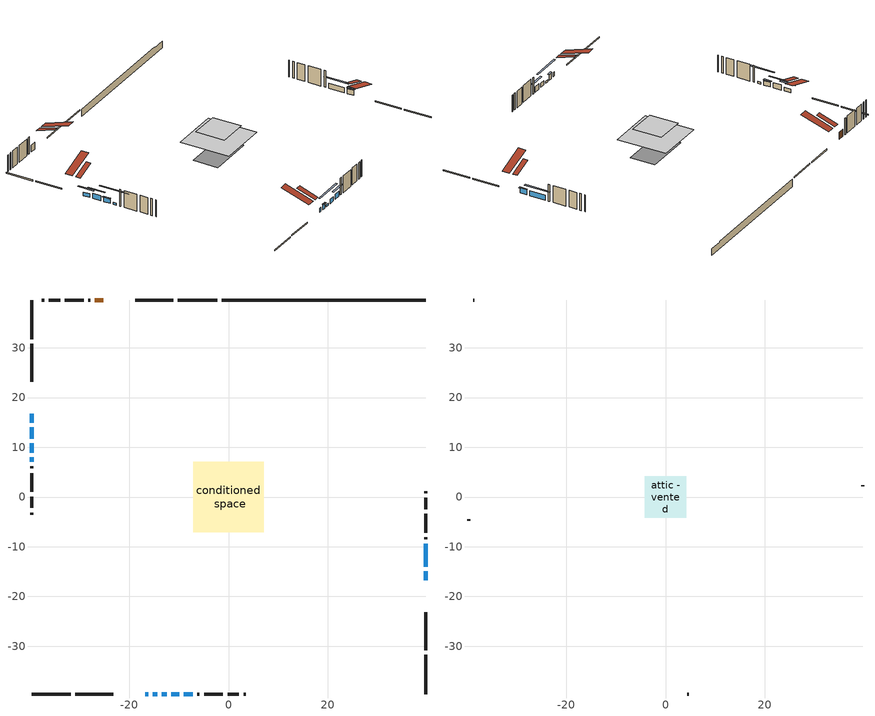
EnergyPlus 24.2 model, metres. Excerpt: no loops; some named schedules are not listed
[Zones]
conditioned space
 floor adiabatic (AdiabaticFloorConstruction): -7.12,-7.12 -7.12,7.12 7.12,7.12 7.12,-7.12 z3.11
 floor foundation (Slab1 construction): -6.6,-3.64 -6.6,3.64 6.6,3.64 6.6,-3.64 z-1.49
 wall outside (RimJoist1 construction): -2.29,39.61 -10.16,39.61 / -39.61,-39.61 -31.73,-39.61 / -39.61,39.61 -39.61,31.73 / 39.61,-39.61 39.61,-31.73 z0.67:0.97
 wall outside (RimJoist2 construction): -11.09,39.61 -18.77,39.61 / -30.81,-39.61 -23.12,-39.61 / -39.61,30.81 -39.61,23.12 / 39.61,-30.81 39.61,-23.12 z0.67:0.97
 wall outside (AdiabaticWallConstruction 1): -25.13,39.61 -26.88,39.61 z0.67:2.7
 wall outside (AdiabaticWallConstruction): -16.76,-39.61 -16.17,-39.61 / -11.53,-39.61 -9.92,-39.61 z0.67:1.89; -39.61,16.76 -39.61,14.93 z0.67:1.74; -39.61,14 -39.61,11.69 / 39.61,-16.76 39.61,-14.93 / -15.25,-39.61 -14.33,-39.61 / 39.61,-14 39.61,-9.43 / -9,-39.61 -7.17,-39.61 z0.67:2.17; -39.61,10.76 -39.61,8.93 z0.67:1.99; -13.4,-39.61 -12.46,-39.61 / -39.61,8.01 -39.61,7.06 z0.67:1.26
 wall outside (Wall1 construction): -27.81,39.61 -28.21,39.61 / -6.24,-39.61 -5.84,-39.61 / -39.61,6.14 -39.61,5.74 / 39.61,-8.5 39.61,-8.1 z0.67:5.55
 wall outside (Wall2 construction): -29.14,39.61 -32.93,39.61 / -4.91,-39.61 -1.12,-39.61 / -39.61,4.81 -39.61,1.02 / 39.61,-7.17 39.61,-3.38 z0.67:5.55
 wall outside (Wall3 construction): -33.86,39.61 -36.15,39.61 / -0.19,-39.61 2.1,-39.61 / -39.61,0.09 -39.61,-2.2 / 39.61,-2.45 39.61,-0.16 z0.67:5.55
 wall outside (Wall4 construction): -37.07,39.61 -37.51,39.61 / 3.03,-39.61 3.46,-39.61 / -39.61,-3.13 -39.61,-3.57 / 39.61,0.77 39.61,1.2 z0.67:5.55
 wall foundation (FoundationWall1 construction): -1.36,39.61,-1.49 -1.36,39.61,0.67 35.51,39.61,0.67 35.51,39.61,0.4 39.61,39.61,0.4 39.61,39.61,-1.49
 window (WindowConstruction 7): -16.76,-39.61 -16.17,-39.61 z0.67:1.89
 window (WindowConstruction 2): -39.61,16.76 -39.61,14.93 z0.67:1.74
 window (WindowConstruction 3): -39.61,14 -39.61,11.69 z0.67:2.17
 window (WindowConstruction 4): 39.61,-16.76 39.61,-14.93 z0.67:2.17
 window (WindowConstruction 5): -15.24,-39.61 -14.33,-39.61 z0.67:2.17
 window (WindowConstruction 6): -39.61,10.76 -39.61,8.93 z0.67:1.99
 window (WindowConstruction 9): -13.4,-39.61 -12.46,-39.61 z0.67:1.26
 window (WindowConstruction 8): -11.53,-39.61 -9.92,-39.61 z0.67:1.89
 window (WindowConstruction 10): -39.61,8 -39.61,7.07 z0.67:1.26
 window (WindowConstruction): 39.61,-14 39.61,-9.43 z0.67:2.17
 window (WindowConstruction 1): -9,-39.61 -7.17,-39.61 z0.67:2.17
 door (Door): -25.14,39.61 -26.88,39.61 z0.67:2.7
 ceiling adiabatic (AdiabaticFloorConstruction): 7.12,-7.12 7.12,7.12 -7.12,7.12 -7.12,-7.12 z3.11
 roof outside (Roof2 construction): -24.21,39.61,5.55 -24.21,34.23,7.34 -22.79,34.23,7.34 -22.79,39.61,5.55; -17.69,-39.61,5.55 -17.69,-34.23,7.34 -19.1,-34.23,7.34 -19.1,-39.61,5.55; -39.61,17.69,5.55 -34.23,17.69,7.34 -34.23,19.1,7.34 -39.61,19.1,5.55; 39.61,-17.69,5.55 34.23,-17.69,7.34 34.23,-19.1,7.34 39.61,-19.1,5.55
attic - vented
 floor to conditioned space (Floor1 construction Reversed): -4.21,-4.21 -4.21,4.21 4.21,4.21 4.21,-4.21 z5.55
 wall outside (Wall5 construction): -38.44,39.61 -38.68,39.61 / 4.39,-39.61 4.63,-39.61 / -39.61,-4.49 -39.61,-4.73 / 39.61,2.13 39.61,2.37 z0.67:5.55
 roof outside (Roof1 construction): -21.86,39.61,5.55 -21.86,31.4,8.28 -19.7,31.4,8.28 -19.7,39.61,5.55; -20.03,-39.61,5.55 -20.03,-31.4,8.28 -22.2,-31.4,8.28 -22.2,-39.61,5.55; -39.61,20.03,5.55 -31.4,20.03,8.28 -31.4,22.2,8.28 -39.61,22.2,5.55; 39.61,-20.03,5.55 31.4,-20.03,8.28 31.4,-22.2,8.28 39.61,-22.2,5.55
shading: -39.61,13.51 -39.61,18.18 -40.02,18.18 -40.02,13.51 z3.16; -39.61,10.27 -39.61,15.42 -40.02,15.42 -40.02,10.27 z3.59; 39.61,-14.73 39.61,-16.96 40.02,-16.96 40.02,-14.73 z2.37; -14.13,-39.61 -15.45,-39.61 -15.45,-40.02 -14.13,-40.02 z2.37; -39.61,8.73 -39.61,10.96 -40.02,10.96 -40.02,8.73 z2.19; -8.57,-39.61 -17.29,-39.61 -17.29,-40.02 -8.57,-40.02 z5.14; -39.61,3.18 -39.61,11.89 -40.02,11.89 -40.02,3.18 z5.14; 39.61,-8.01 39.61,-15.42 40.02,-15.42 40.02,-8.01 z3.59; -5.75,-39.61 -10.42,-39.61 -10.42,-40.02 -5.75,-40.02 z3.59
[Building]
Building 1: Terrain=Suburbs
[Site:Location]
Bathurst AP_NB: Latitude {deg}=47.63; Longitude {deg}=-65.74; Time Zone {hr}=-4; Elevation {m}=59; Keep Site Location Information=Yes
[Site:GroundTemperature:Shallow]
0.0375368, -2.14911, -2.32423, -1.28655, 2.87914, 7.02543, 10.62, 12.8971, 13.0906, 11.2385, 7.7356, 3.71651
[Site:WaterMainsTemperature]
Calculation Method=Schedule; Temperature Schedule=mains temperature schedule
[Material] Roughness=Rough; Thermal Absorptance=0.9
Name | Thickness {m} | Conductivity {W/m-K} | Density {kg/m3} | Specific Heat {J/kg-K} | Solar Absorptance | Visible Absorptance
asphalt or fiberglass shingles | 0.00635 | 0.162714 | 1121.4 | 1465.45 | 0.4 | 0.4
ceiling loosefill ins | 0.254 | 0.0480833 | 16.02 | 1046.75 | 0.7 | 0.7
ceiling stud and cavity | 0.1397 | 0.184076 | 65.682 | 1177.47 | 0.7 | 0.7
concrete 4.0 in. | 0.1016 | 1.803125 | 2242.8 | 837.4 | 0.7 | 0.7
concrete 8.0 in. | 0.2032 | 1.803125 | 2242.8 | 837.4 | 0.7 | 0.7
door material | 0.04445 | 0.053851 | 512.64 | 1214.23 | 0.7 | 0.7
exterior vertical ins | 0.0383733 | 0.029427 | 32.04 | 1214.23 | 0.7 | 0.7
floor covering | 0.0127 | 0.0433444 | 54.468 | 1339.84 | 0.6 | 0.6
floor rigid ins; wall rigid ins 1 | 0.512978 | 0.029427 | 32.04 | 1214.23 | 0.7 | 0.7
floor stud and cavity | 0.1397 | 1.75129 | 37.0049 | 1207.88 | 0.7 | 0.7
furniture material conditioned space 1 | 0.1524 | 0.115458 | 640.8 | 1214.23 | 0.6 | 0.6
gypsum board | 0.0127 | 0.160291 | 801 | 837.4 | 0.6 | 0.6
gypsum board 1 | 0.0127 | 0.160291 | 801 | 837.4 | 0.7 | 0.7
osb sheathing 0.5 in. | 0.0127 | 0.115458 | 512.64 | 1214.23 | 0.7 | 0.7
osb sheathing 0.75 in. | 0.01905 | 0.115458 | 512.64 | 1214.23 | 0.7 | 0.7
osb sheathing 2.0 in. | 0.0508 | 0.115458 | 512.64 | 1214.23 | 0.7 | 0.7
rim joist rigid ins; roof rigid ins; wall rigid ins | 0.051816 | 0.029427 | 32.04 | 1214.23 | 0.7 | 0.7
rim joist stud and cavity | 0.0508 | 0.0405436 | 125.044 | 1163.47 | 0.6 | 0.6
rim joist stud and cavity 1 | 0.0508 | 0.0433457 | 125.044 | 1163.47 | 0.6 | 0.6
roof stud and cavity | 0.2032 | 0.214186 | 78.34581 | 1123.46 | 0.7 | 0.7
wall stud and cavity | 0.1397 | 0.309925 | 139.0536 | 1170.24 | 0.7 | 0.7
wall stud and cavity 1 | 0.1397 | 0.0953587 | 139.0536 | 1170.24 | 0.7 | 0.7
wall stud and cavity 2 | 0.1397 | 0.352627 | 139.0536 | 1170.24 | 0.7 | 0.7
wall stud and cavity 3 | 0.1397 | 0.126739 | 139.0536 | 1170.24 | 0.7 | 0.7
wall stud and cavity 4 | 0.0889 | 6.1454 | 50.32683 | 1063.81 | 0.6 | 0.6
wall stud and cavity 5 | 0.0889 | 0.380278 | 52.3479 | 1209.89 | 0.7 | 0.7
wall stud and cavity 6 | 0.0889 | 0.391764 | 83.0341 | 1211.67 | 0.7 | 0.7
wood siding | 0.0254 | 0.102417 | 544.68 | 1172.36 | 0.4 | 0.4
wood siding 1 | 0.00254 | 0.102417 | 544.68 | 1172.36 | 0.4 | 0.4
wood siding 2; wood siding 3; wood siding 4 | 0.0254 | 0.102417 | 544.68 | 1172.36 | 0.7 | 0.7
[WindowMaterial:SimpleGlazingSystem]
Name | U-Factor {W/m2-K} | Solar Heat Gain Coefficient
WindowMaterial | 2.36262 | 0.53
WindowMaterial 1 | 2.44835 | 0.49
WindowMaterial 2 | 2.19966 | 0.59
WindowMaterial 3 | 2.39101 | 0.51
WindowMaterial 4 | 6.71537 | 0.75
WindowMaterial 5 | 6.680167 | 0.76
WindowMaterial 6 | 3.30687 | 0.6
[Construction]
AdiabaticFloorConstruction: floor stud and cavity, floor rigid ins, osb sheathing 0.75 in., floor covering
AdiabaticWallConstruction: wood siding 3, wall rigid ins 1, wall stud and cavity 5, gypsum board
AdiabaticWallConstruction 1: wood siding 4, wall rigid ins 1, wall stud and cavity 5, gypsum board
Door: door material
Floor1 construction Reversed: gypsum board, ceiling stud and cavity, ceiling loosefill ins
FoundationWall1 construction: concrete 8.0 in., gypsum board 1
furniture construction conditioned space 1: furniture material conditioned space 1
PartitionWallConstruction: gypsum board, wall stud and cavity 6, gypsum board
RimJoist1 construction: wood siding 2, rim joist rigid ins, osb sheathing 2.0 in., rim joist stud and cavity
RimJoist2 construction: wood siding 2, rim joist rigid ins, osb sheathing 2.0 in., rim joist stud and cavity 1
Roof1 construction: asphalt or fiberglass shingles
Roof2 construction: asphalt or fiberglass shingles, roof rigid ins, osb sheathing 0.75 in., roof stud and cavity, gypsum board
Slab1 construction: concrete 4.0 in.
Wall1 construction: wood siding, wall rigid ins, osb sheathing 0.5 in., wall stud and cavity, gypsum board
Wall2 construction: wood siding, osb sheathing 0.5 in., wall stud and cavity 1, gypsum board
Wall3 construction: wood siding, wall rigid ins, osb sheathing 0.5 in., wall stud and cavity 2, gypsum board
Wall4 construction: wood siding, osb sheathing 0.5 in., wall stud and cavity 3, gypsum board
Wall5 construction: wood siding 1, wall stud and cavity 4
WindowConstruction; WindowConstruction 1; WindowConstruction 4; WindowConstruction 5: WindowMaterial
WindowConstruction 10; WindowConstruction 9: WindowMaterial 6
WindowConstruction 2: WindowMaterial 1
WindowConstruction 3: WindowMaterial 2
WindowConstruction 6: WindowMaterial 3
WindowConstruction 7: WindowMaterial 4
WindowConstruction 8: WindowMaterial 5
[Zone] Multiplier=1; Part of Total Floor Area=Yes
Name | Volume {m3}
attic - vented | 31.5176
conditioned space | 637.9
[Space]
Name | Zone | Volume {m3}
attic - vented 1 | attic - vented | 31.5176
conditioned space 1 | conditioned space | 637.9
[ZoneInfiltration:EffectiveLeakageArea]
infil attic - vented 1: Zone or Space=attic - vented 1; Schedule=Always On Discrete; Effective Air Leakage Area {cm2}=2839.2; Stack Coefficient=0.000529333; Wind Coefficient=1.55448e-05
[ZoneMixing]
whole house fan mix: Zone or Space=attic - vented; Schedule=Always On Continuous; Design Flow Rate Calculation Method=Flow/Zone; Design Flow Rate {m3/s}=0; Source Zone or Space=conditioned space
[SurfaceProperty:ExposedFoundationPerimeter]
Slab1: Exposed Perimeter Calculation Method=TotalExposedPerimeter; Total Exposed Perimeter {m}=40.965
[InternalMass] Zone or ZoneList=conditioned space; Space or SpaceList=conditioned space 1
Name | Construction | Surface Area {m2}
furniture mass conditioned space 1 | furniture construction conditioned space 1 | 119.572
partition wall mass | PartitionWallConstruction | 298.93
[Lights]
interior lighting: Zone or ZoneList or Space or SpaceList=conditioned space 1; Schedule=interior lighting schedule; Design Level Calculation Method=LightingLevel; Lighting Level {W}=343.2; Return Air Fraction=0; Fraction Radiant=0.6; Fraction Visible=0.2; Fraction Replaceable=1
[People]
occupants: Zone or ZoneList or Space or SpaceList=conditioned space 1; Number of People Schedule=occupants schedule; Number of People Calculation Method=People; Number of People=3; Fraction Radiant=0.314171; Sensible Heat Fraction=0.56303; Activity Level Schedule=occupants activity schedule; Carbon Dioxide Generation Rate {m3/s-W}=0; Enable ASHRAE 55 Comfort Warnings=No; Mean Radiant Temperature Calculation Type=EnclosureAveraged
[ElectricEquipment] Zone or ZoneList or Space or SpaceList=conditioned space 1; Design Level Calculation Method=EquipmentLevel
Name | Schedule | Design Level {W} | Fraction Latent | Fraction Radiant | Fraction Lost
clothes dryer | clothes dryer schedule | 140.772 | 0.015 | 0.081 | 0.85
clothes washer | clothes washer schedule | 32.1985 | 0.03 | 0.162 | 0.7
cooking range | cooking range schedule | 215.147 | 0.08 | 0.432 | 0.2
dishwasher | dishwasher schedule | 66.8632 | 0.3 | 0.18 | 0.4
fridge | fridge schedule | 72.9452 | 0 | 0.6 | 0
mech vent house fan | mech vent house fan schedule | 19.9167 | 0 | 0 | 0.5
mech vent house fan cfis | mech vent house fan cfis schedule | 0 | 0 | 0 | 0
misc plug loads | misc plug loads schedule | 494.7 | 0.045 | 0.513 | 0.1
whole house fan | Always On Discrete | 0 | 0 | 0 | 1
[OtherEquipment] Zone or ZoneList or Space or SpaceList=conditioned space 1; Design Level Calculation Method=EquipmentLevel
Name | Fuel Type | Schedule | Design Level {W} | Fraction Latent | Fraction Radiant | Fraction Lost
clothes dryer 1 | Electricity | clothes dryer schedule | 0 | 0.015 | 0.081 | 0.85
cooking range 1 | Electricity | cooking range schedule | 0 | 0.08 | 0.432 | 0.2
general water use latent | None | general water use schedule | 62.594 | 1 | 0 | 0
general water use sensible | None | general water use schedule | -61.6891 | 0 | 0.6 | 0
mech vent house fan latent load | None | Always On Discrete | 0 | 1 | 0 | 0
mech vent house fan sensible load | None | Always On Discrete | 0 | 0 | 0 | 0
water heater energy adjustment1 | Electricity | Always On Discrete | 0.01 | 0 | 0 | 1
[ZoneInfiltration:DesignFlowRate] Zone or ZoneList or Space or SpaceList=conditioned space 1; Schedule=Always On Discrete; Design Flow Rate Calculation Method=Flow/Zone; Design Flow Rate {m3/s}=0
infil flow; natural vent flow; whole house fan flow
[Foundation:Kiva]
Foundation Kiva 1: Initial Indoor Air Temperature {C}=18; Wall Height Above Grade {m}=0.669981; Wall Depth Below Slab {m}=0.2032; Custom Block Material Name 1=exterior vertical ins; Custom Block Depth 1 {m}=2.16; Custom Block X Position 1 {m}=0.2159; Custom Block Z Position 1 {m}=0
[Foundation:Kiva:Settings]
Soil Conductivity {W/m-K}=0.849921; Soil Density {kg/m3}=1842.3; Soil Specific Heat {J/kg-K}=418.7; Ground Solar Absorptivity=0.9; Ground Thermal Absorptivity=0.9; Ground Surface Roughness {m}=0.03; Far-Field Width {m}=40; Deep-Ground Boundary Condition=ZeroFlux; Deep-Ground Depth {m}=40; Minimum Cell Dimension {m}=0.2; Maximum Cell Growth Coefficient=3; Simulation Timestep=Timestep
[Exterior:Lights]
exterior lighting: Schedule=exterior lighting schedule; Design Level {W}=75.6
[Schedule:Constant]
Name | Hourly Value
Always On Continuous; mech vent house fan schedule; mech vent house fan cfis schedule; Always On Discrete | 1
occupants activity schedule | 117.228
fridge schedule | 0
[Schedule:Week:Daily]
interior lighting schedule Week Rule - Jan1-Jan27: interior lighting schedule day, interior lighting schedule day, interior lighting schedule day, interior lighting schedule day, interior lighting schedule day, interior lighting schedule day, interior lighting schedule day, interior lighting schedule default day, interior lighting schedule default day, interior lighting schedule default day, interior lighting schedule default day, interior lighting schedule default day
interior lighting schedule Week Rule - Jan28-Feb3: interior lighting schedule day, interior lighting schedule day, interior lighting schedule day, interior lighting schedule day, interior lighting schedule day 1, interior lighting schedule day 1, interior lighting schedule day 1, interior lighting schedule default day, interior lighting schedule default day, interior lighting schedule default day, interior lighting schedule default day, interior lighting schedule default day
interior lighting schedule Week Rule - Feb4-Feb24: interior lighting schedule day 1, interior lighting schedule day 1, interior lighting schedule day 1, interior lighting schedule day 1, interior lighting schedule day 1, interior lighting schedule day 1, interior lighting schedule day 1, interior lighting schedule default day, interior lighting schedule default day, interior lighting schedule default day, interior lighting schedule default day, interior lighting schedule default day
interior lighting schedule Week Rule - Feb25-Mar3: interior lighting schedule day 1, interior lighting schedule day 1, interior lighting schedule day 1, interior lighting schedule day 1, interior lighting schedule day 2, interior lighting schedule day 2, interior lighting schedule day 2, interior lighting schedule default day, interior lighting schedule default day, interior lighting schedule default day, interior lighting schedule default day, interior lighting schedule default day
interior lighting schedule Week Rule - Mar4-Mar31: interior lighting schedule day 2, interior lighting schedule day 2, interior lighting schedule day 2, interior lighting schedule day 2, interior lighting schedule day 2, interior lighting schedule day 2, interior lighting schedule day 2, interior lighting schedule default day, interior lighting schedule default day, interior lighting schedule default day, interior lighting schedule default day, interior lighting schedule default day
interior lighting schedule Week Rule - Apr1-Apr28: interior lighting schedule day 3, interior lighting schedule day 3, interior lighting schedule day 3, interior lighting schedule day 3, interior lighting schedule day 3, interior lighting schedule day 3, interior lighting schedule day 3, interior lighting schedule default day, interior lighting schedule default day, interior lighting schedule default day, interior lighting schedule default day, interior lighting schedule default day
interior lighting schedule Week Rule - Apr29-May5: interior lighting schedule day 3, interior lighting schedule day 3, interior lighting schedule day 4, interior lighting schedule day 4, interior lighting schedule day 4, interior lighting schedule day 4, interior lighting schedule day 4, interior lighting schedule default day, interior lighting schedule default day, interior lighting schedule default day, interior lighting schedule default day, interior lighting schedule default day
interior lighting schedule Week Rule - May6-May26: interior lighting schedule day 4, interior lighting schedule day 4, interior lighting schedule day 4, interior lighting schedule day 4, interior lighting schedule day 4, interior lighting schedule day 4, interior lighting schedule day 4, interior lighting schedule default day, interior lighting schedule default day, interior lighting schedule default day, interior lighting schedule default day, interior lighting schedule default day
interior lighting schedule Week Rule - May27-Jun2: interior lighting schedule day 4, interior lighting schedule day 4, interior lighting schedule day 4, interior lighting schedule day 4, interior lighting schedule day 4, interior lighting schedule day 5, interior lighting schedule day 5, interior lighting schedule default day, interior lighting schedule default day, interior lighting schedule default day, interior lighting schedule default day, interior lighting schedule default day
interior lighting schedule Week Rule - Jun3-Jun30: interior lighting schedule day 5, interior lighting schedule day 5, interior lighting schedule day 5, interior lighting schedule day 5, interior lighting schedule day 5, interior lighting schedule day 5, interior lighting schedule day 5, interior lighting schedule default day, interior lighting schedule default day, interior lighting schedule default day, interior lighting schedule default day, interior lighting schedule default day
interior lighting schedule Week Rule - Jul1-Jul28: interior lighting schedule day 6, interior lighting schedule day 6, interior lighting schedule day 6, interior lighting schedule day 6, interior lighting schedule day 6, interior lighting schedule day 6, interior lighting schedule day 6, interior lighting schedule default day, interior lighting schedule default day, interior lighting schedule default day, interior lighting schedule default day, interior lighting schedule default day
interior lighting schedule Week Rule - Jul29-Aug4: interior lighting schedule day 6, interior lighting schedule day 6, interior lighting schedule day 6, interior lighting schedule day 7, interior lighting schedule day 7, interior lighting schedule day 7, interior lighting schedule day 7, interior lighting schedule default day, interior lighting schedule default day, interior lighting schedule default day, interior lighting schedule default day, interior lighting schedule default day
interior lighting schedule Week Rule - Aug5-Aug25: interior lighting schedule day 7, interior lighting schedule day 7, interior lighting schedule day 7, interior lighting schedule day 7, interior lighting schedule day 7, interior lighting schedule day 7, interior lighting schedule day 7, interior lighting schedule default day, interior lighting schedule default day, interior lighting schedule default day, interior lighting schedule default day, interior lighting schedule default day
interior lighting schedule Week Rule - Aug26-Sep1: interior lighting schedule day 7, interior lighting schedule day 7, interior lighting schedule day 7, interior lighting schedule day 7, interior lighting schedule day 7, interior lighting schedule day 7, interior lighting schedule day 8, interior lighting schedule default day, interior lighting schedule default day, interior lighting schedule default day, interior lighting schedule default day, interior lighting schedule default day
interior lighting schedule Week Rule - Sep2-Sep29: interior lighting schedule day 8, interior lighting schedule day 8, interior lighting schedule day 8, interior lighting schedule day 8, interior lighting schedule day 8, interior lighting schedule day 8, interior lighting schedule day 8, interior lighting schedule default day, interior lighting schedule default day, interior lighting schedule default day, interior lighting schedule default day, interior lighting schedule default day
interior lighting schedule Week Rule - Sep30-Oct6: interior lighting schedule day 8, interior lighting schedule day 9, interior lighting schedule day 9, interior lighting schedule day 9, interior lighting schedule day 9, interior lighting schedule day 9, interior lighting schedule day 9, interior lighting schedule default day, interior lighting schedule default day, interior lighting schedule default day, interior lighting schedule default day, interior lighting schedule default day
interior lighting schedule Week Rule - Oct7-Oct27: interior lighting schedule day 9, interior lighting schedule day 9, interior lighting schedule day 9, interior lighting schedule day 9, interior lighting schedule day 9, interior lighting schedule day 9, interior lighting schedule day 9, interior lighting schedule default day, interior lighting schedule default day, interior lighting schedule default day, interior lighting schedule default day, interior lighting schedule default day
interior lighting schedule Week Rule - Oct28-Nov3: interior lighting schedule day 9, interior lighting schedule day 9, interior lighting schedule day 9, interior lighting schedule day 9, interior lighting schedule day 10, interior lighting schedule day 10, interior lighting schedule day 10, interior lighting schedule default day, interior lighting schedule default day, interior lighting schedule default day, interior lighting schedule default day, interior lighting schedule default day
interior lighting schedule Week Rule - Nov4-Nov24: interior lighting schedule day 10, interior lighting schedule day 10, interior lighting schedule day 10, interior lighting schedule day 10, interior lighting schedule day 10, interior lighting schedule day 10, interior lighting schedule day 10, interior lighting schedule default day, interior lighting schedule default day, interior lighting schedule default day, interior lighting schedule default day, interior lighting schedule default day
interior lighting schedule Week Rule - Nov25-Dec1: interior lighting schedule day 10, interior lighting schedule day 10, interior lighting schedule day 10, interior lighting schedule day 10, interior lighting schedule day 10, interior lighting schedule day 10, interior lighting schedule day 11, interior lighting schedule default day, interior lighting schedule default day, interior lighting schedule default day, interior lighting schedule default day, interior lighting schedule default day
interior lighting schedule Week Rule - Dec2-Dec31: interior lighting schedule day 11, interior lighting schedule day 11, interior lighting schedule day 11, interior lighting schedule day 11, interior lighting schedule day 11, interior lighting schedule day 11, interior lighting schedule day 11, interior lighting schedule default day, interior lighting schedule default day, interior lighting schedule default day, interior lighting schedule default day, interior lighting schedule default day
occupants schedule Week Rule - Jan1-Dec31: occupants schedule day, occupants schedule day, occupants schedule day, occupants schedule day, occupants schedule day, occupants schedule day, occupants schedule day, occupants schedule default day, occupants schedule default day, occupants schedule default day, occupants schedule default day, occupants schedule default day
clothes dryer schedule Week Rule - Jan1-Dec31: clothes dryer schedule day, clothes dryer schedule day, clothes dryer schedule day, clothes dryer schedule day, clothes dryer schedule day, clothes dryer schedule day, clothes dryer schedule day, clothes dryer schedule default day, clothes dryer schedule default day, clothes dryer schedule default day, clothes dryer schedule default day, clothes dryer schedule default day
clothes washer schedule Week Rule - Jan1-Dec31: clothes washer schedule day, clothes washer schedule day, clothes washer schedule day, clothes washer schedule day, clothes washer schedule day, clothes washer schedule day, clothes washer schedule day, clothes washer schedule default day, clothes washer schedule default day, clothes washer schedule default day, clothes washer schedule default day, clothes washer schedule default day
cooking range schedule Week Rule - Jan1-Dec31: cooking range schedule day, cooking range schedule day, cooking range schedule day, cooking range schedule day, cooking range schedule day, cooking range schedule day, cooking range schedule day, cooking range schedule default day, cooking range schedule default day, cooking range schedule default day, cooking range schedule default day, cooking range schedule default day
dishwasher schedule Week Rule - Jan1-Dec31: dishwasher schedule day, dishwasher schedule day, dishwasher schedule day, dishwasher schedule day, dishwasher schedule day, dishwasher schedule day, dishwasher schedule day, dishwasher schedule default day, dishwasher schedule default day, dishwasher schedule default day, dishwasher schedule default day, dishwasher schedule default day
misc plug loads schedule Week Rule - Jan1-Dec31: misc plug loads schedule day, misc plug loads schedule day, misc plug loads schedule day, misc plug loads schedule day, misc plug loads schedule day, misc plug loads schedule day, misc plug loads schedule day, misc plug loads schedule default day, misc plug loads schedule default day, misc plug loads schedule default day, misc plug loads schedule default day, misc plug loads schedule default day
general water use schedule Week Rule - Jan1-Dec31: general water use schedule day, general water use schedule day, general water use schedule day, general water use schedule day, general water use schedule day, general water use schedule day, general water use schedule day, general water use schedule default day, general water use schedule default day, general water use schedule default day, general water use schedule default day, general water use schedule default day
exterior lighting schedule Week Rule - Jan1-Jan27: exterior lighting schedule day, exterior lighting schedule day, exterior lighting schedule day, exterior lighting schedule day, exterior lighting schedule day, exterior lighting schedule day, exterior lighting schedule day, exterior lighting schedule default day, exterior lighting schedule default day, exterior lighting schedule default day, exterior lighting schedule default day, exterior lighting schedule default day
exterior lighting schedule Week Rule - Jan28-Feb3: exterior lighting schedule day, exterior lighting schedule day, exterior lighting schedule day, exterior lighting schedule day, exterior lighting schedule day 1, exterior lighting schedule day 1, exterior lighting schedule day 1, exterior lighting schedule default day, exterior lighting schedule default day, exterior lighting schedule default day, exterior lighting schedule default day, exterior lighting schedule default day
exterior lighting schedule Week Rule - Feb4-Feb24: exterior lighting schedule day 1, exterior lighting schedule day 1, exterior lighting schedule day 1, exterior lighting schedule day 1, exterior lighting schedule day 1, exterior lighting schedule day 1, exterior lighting schedule day 1, exterior lighting schedule default day, exterior lighting schedule default day, exterior lighting schedule default day, exterior lighting schedule default day, exterior lighting schedule default day
exterior lighting schedule Week Rule - Feb25-Mar3: exterior lighting schedule day 1, exterior lighting schedule day 1, exterior lighting schedule day 1, exterior lighting schedule day 1, exterior lighting schedule day 2, exterior lighting schedule day 2, exterior lighting schedule day 2, exterior lighting schedule default day, exterior lighting schedule default day, exterior lighting schedule default day, exterior lighting schedule default day, exterior lighting schedule default day
exterior lighting schedule Week Rule - Mar4-Mar31: exterior lighting schedule day 2, exterior lighting schedule day 2, exterior lighting schedule day 2, exterior lighting schedule day 2, exterior lighting schedule day 2, exterior lighting schedule day 2, exterior lighting schedule day 2, exterior lighting schedule default day, exterior lighting schedule default day, exterior lighting schedule default day, exterior lighting schedule default day, exterior lighting schedule default day
exterior lighting schedule Week Rule - Apr1-Apr28: exterior lighting schedule day 3, exterior lighting schedule day 3, exterior lighting schedule day 3, exterior lighting schedule day 3, exterior lighting schedule day 3, exterior lighting schedule day 3, exterior lighting schedule day 3, exterior lighting schedule default day, exterior lighting schedule default day, exterior lighting schedule default day, exterior lighting schedule default day, exterior lighting schedule default day
exterior lighting schedule Week Rule - Apr29-May5: exterior lighting schedule day 3, exterior lighting schedule day 3, exterior lighting schedule day 4, exterior lighting schedule day 4, exterior lighting schedule day 4, exterior lighting schedule day 4, exterior lighting schedule day 4, exterior lighting schedule default day, exterior lighting schedule default day, exterior lighting schedule default day, exterior lighting schedule default day, exterior lighting schedule default day
exterior lighting schedule Week Rule - May6-May26: exterior lighting schedule day 4, exterior lighting schedule day 4, exterior lighting schedule day 4, exterior lighting schedule day 4, exterior lighting schedule day 4, exterior lighting schedule day 4, exterior lighting schedule day 4, exterior lighting schedule default day, exterior lighting schedule default day, exterior lighting schedule default day, exterior lighting schedule default day, exterior lighting schedule default day
exterior lighting schedule Week Rule - May27-Jun2: exterior lighting schedule day 4, exterior lighting schedule day 4, exterior lighting schedule day 4, exterior lighting schedule day 4, exterior lighting schedule day 4, exterior lighting schedule day 5, exterior lighting schedule day 5, exterior lighting schedule default day, exterior lighting schedule default day, exterior lighting schedule default day, exterior lighting schedule default day, exterior lighting schedule default day
exterior lighting schedule Week Rule - Jun3-Jun30: exterior lighting schedule day 5, exterior lighting schedule day 5, exterior lighting schedule day 5, exterior lighting schedule day 5, exterior lighting schedule day 5, exterior lighting schedule day 5, exterior lighting schedule day 5, exterior lighting schedule default day, exterior lighting schedule default day, exterior lighting schedule default day, exterior lighting schedule default day, exterior lighting schedule default day
exterior lighting schedule Week Rule - Jul1-Jul28: exterior lighting schedule day 6, exterior lighting schedule day 6, exterior lighting schedule day 6, exterior lighting schedule day 6, exterior lighting schedule day 6, exterior lighting schedule day 6, exterior lighting schedule day 6, exterior lighting schedule default day, exterior lighting schedule default day, exterior lighting schedule default day, exterior lighting schedule default day, exterior lighting schedule default day
exterior lighting schedule Week Rule - Jul29-Aug4: exterior lighting schedule day 6, exterior lighting schedule day 6, exterior lighting schedule day 6, exterior lighting schedule day 7, exterior lighting schedule day 7, exterior lighting schedule day 7, exterior lighting schedule day 7, exterior lighting schedule default day, exterior lighting schedule default day, exterior lighting schedule default day, exterior lighting schedule default day, exterior lighting schedule default day
exterior lighting schedule Week Rule - Aug5-Aug25: exterior lighting schedule day 7, exterior lighting schedule day 7, exterior lighting schedule day 7, exterior lighting schedule day 7, exterior lighting schedule day 7, exterior lighting schedule day 7, exterior lighting schedule day 7, exterior lighting schedule default day, exterior lighting schedule default day, exterior lighting schedule default day, exterior lighting schedule default day, exterior lighting schedule default day
exterior lighting schedule Week Rule - Aug26-Sep1: exterior lighting schedule day 7, exterior lighting schedule day 7, exterior lighting schedule day 7, exterior lighting schedule day 7, exterior lighting schedule day 7, exterior lighting schedule day 7, exterior lighting schedule day 8, exterior lighting schedule default day, exterior lighting schedule default day, exterior lighting schedule default day, exterior lighting schedule default day, exterior lighting schedule default day
exterior lighting schedule Week Rule - Sep2-Sep29: exterior lighting schedule day 8, exterior lighting schedule day 8, exterior lighting schedule day 8, exterior lighting schedule day 8, exterior lighting schedule day 8, exterior lighting schedule day 8, exterior lighting schedule day 8, exterior lighting schedule default day, exterior lighting schedule default day, exterior lighting schedule default day, exterior lighting schedule default day, exterior lighting schedule default day
exterior lighting schedule Week Rule - Sep30-Oct6: exterior lighting schedule day 8, exterior lighting schedule day 9, exterior lighting schedule day 9, exterior lighting schedule day 9, exterior lighting schedule day 9, exterior lighting schedule day 9, exterior lighting schedule day 9, exterior lighting schedule default day, exterior lighting schedule default day, exterior lighting schedule default day, exterior lighting schedule default day, exterior lighting schedule default day
[Schedule:Year]
interior lighting schedule: interior lighting schedule Week Rule - Jan1-Jan27, 1, 1, 1, 27, interior lighting schedule Week Rule - Jan28-Feb3, 1, 28, 2, 3, interior lighting schedule Week Rule - Feb4-Feb24, 2, 4, 2, 24, interior lighting schedule Week Rule - Feb25-Mar3, 2, 25, 3, 3, interior lighting schedule Week Rule - Mar4-Mar31, 3, 4, 3, 31, interior lighting schedule Week Rule - Apr1-Apr28, 4, 1, 4, 28, interior lighting schedule Week Rule - Apr29-May5, 4, 29, 5, 5, interior lighting schedule Week Rule - May6-May26, 5, 6, 5, 26, interior lighting schedule Week Rule - May27-Jun2, 5, 27, 6, 2, interior lighting schedule Week Rule - Jun3-Jun30, 6, 3, 6, 30, interior lighting schedule Week Rule - Jul1-Jul28, 7, 1, 7, 28, interior lighting schedule Week Rule - Jul29-Aug4, 7, 29, 8, 4, interior lighting schedule Week Rule - Aug5-Aug25, 8, 5, 8, 25, interior lighting schedule Week Rule - Aug26-Sep1, 8, 26, 9, 1, interior lighting schedule Week Rule - Sep2-Sep29, 9, 2, 9, 29, interior lighting schedule Week Rule - Sep30-Oct6, 9, 30, 10, 6, interior lighting schedule Week Rule - Oct7-Oct27, 10, 7, 10, 27, interior lighting schedule Week Rule - Oct28-Nov3, 10, 28, 11, 3, interior lighting schedule Week Rule - Nov4-Nov24, 11, 4, 11, 24, interior lighting schedule Week Rule - Nov25-Dec1, 11, 25, 12, 1, interior lighting schedule Week Rule - Dec2-Dec31, 12, 2, 12, 31
occupants schedule: occupants schedule Week Rule - Jan1-Dec31, 1, 1, 12, 31
clothes dryer schedule: clothes dryer schedule Week Rule - Jan1-Dec31, 1, 1, 12, 31
clothes washer schedule: clothes washer schedule Week Rule - Jan1-Dec31, 1, 1, 12, 31
cooking range schedule: cooking range schedule Week Rule - Jan1-Dec31, 1, 1, 12, 31
dishwasher schedule: dishwasher schedule Week Rule - Jan1-Dec31, 1, 1, 12, 31
misc plug loads schedule: misc plug loads schedule Week Rule - Jan1-Dec31, 1, 1, 12, 31
general water use schedule: general water use schedule Week Rule - Jan1-Dec31, 1, 1, 12, 31
exterior lighting schedule: exterior lighting schedule Week Rule - Jan1-Jan27, 1, 1, 1, 27, exterior lighting schedule Week Rule - Jan28-Feb3, 1, 28, 2, 3, exterior lighting schedule Week Rule - Feb4-Feb24, 2, 4, 2, 24, exterior lighting schedule Week Rule - Feb25-Mar3, 2, 25, 3, 3, exterior lighting schedule Week Rule - Mar4-Mar31, 3, 4, 3, 31, exterior lighting schedule Week Rule - Apr1-Apr28, 4, 1, 4, 28, exterior lighting schedule Week Rule - Apr29-May5, 4, 29, 5, 5, exterior lighting schedule Week Rule - May6-May26, 5, 6, 5, 26, exterior lighting schedule Week Rule - May27-Jun2, 5, 27, 6, 2, exterior lighting schedule Week Rule - Jun3-Jun30, 6, 3, 6, 30, exterior lighting schedule Week Rule - Jul1-Jul28, 7, 1, 7, 28, exterior lighting schedule Week Rule - Jul29-Aug4, 7, 29, 8, 4, exterior lighting schedule Week Rule - Aug5-Aug25, 8, 5, 8, 25, exterior lighting schedule Week Rule - Aug26-Sep1, 8, 26, 9, 1, exterior lighting schedule Week Rule - Sep2-Sep29, 9, 2, 9, 29, exterior lighting schedule Week Rule - Sep30-Oct6, 9, 30, 10, 6, exterior lighting schedule Week Rule - Oct7-Oct27, 10, 7, 10, 27, exterior lighting schedule Week Rule - Oct28-Nov3, 10, 28, 11, 3, exterior lighting schedule Week Rule - Nov4-Nov24, 11, 4, 11, 24, exterior lighting schedule Week Rule - Nov25-Dec1, 11, 25, 12, 1, exterior lighting schedule Week Rule - Dec2-Dec31, 12, 2, 12, 31
[Schedule:Compact]
mains temperature schedule: Through: 01/01, For: AllDays, Until: 24:00, 5.18111, Through: 01/02, For: AllDays, Until: 24:00, 5.11, Through: 01/03, For: AllDays, Until: 24:00, 5.04056, Through: 01/04, For: AllDays, Until: 24:00, 4.97167, Through: 01/05, For: AllDays, Until: 24:00, 4.90389, Through: 01/06, For: AllDays, Until: 24:00, 4.83722, Through: 01/07, For: AllDays, Until: 24:00, 4.77167, Through: 01/08, For: AllDays, Until: 24:00, 4.70722, Through: 01/09, For: AllDays, Until: 24:00, 4.64389, Through: 01/10, For: AllDays, Until: 24:00, 4.58167, Through: 01/11, For: AllDays, Until: 24:00, 4.52056, Through: 01/12, For: AllDays, Until: 24:00, 4.46111, Through: 01/13, For: AllDays, Until: 24:00, 4.40222, Through: 01/14, For: AllDays, Until: 24:00, 4.345, Through: 01/15, For: AllDays, Until: 24:00, 4.28889, Through: 01/16, For: AllDays, Until: 24:00, 4.23389, Through: 01/17, For: AllDays, Until: 24:00, 4.18056, Through: 01/18, For: AllDays, Until: 24:00, 4.12833, Through: 01/19, For: AllDays, Until: 24:00, 4.07722, Through: 01/20, For: AllDays, Until: 24:00, 4.02778, Through: 01/21, For: AllDays, Until: 24:00, 3.97944, Through: 01/22, For: AllDays, Until: 24:00, 3.93222, Through: 01/23, For: AllDays, Until: 24:00, 3.88667, Through: 01/24, For: AllDays, Until: 24:00, 3.84278, Through: 01/25, For: AllDays, Until: 24:00, 3.8, Through: 01/26, For: AllDays, Until: 24:00, 3.75889, Through: 01/27, For: AllDays, Until: 24:00, 3.71889, Through: 01/28, For: AllDays, Until: 24:00, 3.68, Through: 01/29, For: AllDays, Until: 24:00, 3.64333, Through: 01/30, For: AllDays, Until: 24:00, 3.60722, Through: 01/31, For: AllDays, Until: 24:00, 3.57333, Through: 02/01, For: AllDays, Until: 24:00, 3.54056, Through: 02/02, For: AllDays, Until: 24:00, 3.50944, Through: 02/03, For: AllDays, Until: 24:00, 3.48, Through: 02/04, For: AllDays, Until: 24:00, 3.45167, Through: 02/05, For: AllDays, Until: 24:00, 3.425, Through: 02/06, For: AllDays, Until: 24:00, 3.39944, Through: 02/07, For: AllDays, Until: 24:00, 3.37611, Through: 02/08, For: AllDays, Until: 24:00, 3.35389, Through: 02/09, For: AllDays, Until: 24:00, 3.33333, Through: 02/10, For: AllDays, Until: 24:00, 3.31444, Through: 02/11, For: AllDays, Until: 24:00, 3.29667, Through: 02/12, For: AllDays, Until: 24:00, 3.28111, Through: 02/13, For: AllDays, Until: 24:00, 3.26667, Through: 02/14, For: AllDays, Until: 24:00, 3.25389, Through: 02/15, For: AllDays, Until: 24:00, 3.24278, Through: 02/16, For: AllDays, Until: 24:00, 3.23278, Through: 02/17, For: AllDays, Until: 24:00, 3.225, Through: 02/18, For: AllDays, Until: 24:00, 3.21833, Through: 02/19, For: AllDays, Until: 24:00, 3.21333, Through: 02/20, For: AllDays, Until: 24:00, 3.21, Through: 02/21, For: AllDays, Until: 24:00, 3.20833, Through: 02/22, For: AllDays, Until: 24:00, 3.20833, Through: 02/23, For: AllDays, Until: 24:00, 3.20944, Through: 02/24, For: AllDays, Until: 24:00, 3.21278, Through: 02/25, For: AllDays, Until: 24:00, 3.21722, Through: 02/26, For: AllDays, Until: 24:00, 3.22333, Through: 02/27, For: AllDays, Until: 24:00, 3.23111, Through: 02/28, For: AllDays, Until: 24:00, 3.24056, Through: 03/01, For: AllDays, Until: 24:00, 3.25111, Through: 03/02, For: AllDays, Until: 24:00, 3.26389, Through: 03/03, For: AllDays, Until: 24:00, 3.27778, Through: 03/04, For: AllDays, Until: 24:00, 3.29333, Through: 03/05, For: AllDays, Until: 24:00, 3.31056, Through: 03/06, For: AllDays, Until: 24:00, 3.32944, Through: 03/07, For: AllDays, Until: 24:00, 3.34944, Through: 03/08, For: AllDays, Until: 24:00, 3.37111, Through: 03/09, For: AllDays, Until: 24:00, 3.39444, Through: 03/10, For: AllDays, Until: 24:00, 3.41944, Through: 03/11, For: AllDays, Until: 24:00, 3.44611, Through: 03/12, For: AllDays, Until: 24:00, 3.47389, Through: 03/13, For: AllDays, Until: 24:00, 3.50333, Through: 03/14, For: AllDays, Until: 24:00, 3.53389, Through: 03/15, For: AllDays, Until: 24:00, 3.56667, Through: 03/16, For: AllDays, Until: 24:00, 3.60056, Through: 03/17, For: AllDays, Until: 24:00, 3.63556, Through: 03/18, For: AllDays, Until: 24:00, 3.67222, Through: 03/19, For: AllDays, Until: 24:00, 3.71056, Through: 03/20, For: AllDays, Until: 24:00, 3.75056, Through: 03/21, For: AllDays, Until: 24:00, 3.79111, Through: 03/22, For: AllDays, Until: 24:00, 3.83389, Through: 03/23, For: AllDays, Until: 24:00, 3.87778, Through: 03/24, For: AllDays, Until: 24:00, 3.92278, Through: 03/25, For: AllDays, Until: 24:00, 3.96944, Through: 03/26, For: AllDays, Until: 24:00, 4.01778, Through: 03/27, For: AllDays, Until: 24:00, 4.06722, Through: 03/28, For: AllDays, Until: 24:00, 4.11778, Through: 03/29, For: AllDays, Until: 24:00, 4.16944, Through: 03/30, For: AllDays, Until: 24:00, 4.22278, Through: 03/31, For: AllDays, Until: 24:00, 4.27778, Through: 04/01, For: AllDays, Until: 24:00, 4.33333, Through: 04/02, For: AllDays, Until: 24:00, 4.39056, Through: 04/03, For: AllDays, Until: 24:00, 4.44889, Through: 04/04, For: AllDays, Until: 24:00, 4.50833, Through: 04/05, For: AllDays, Until: 24:00, 4.56889, Through: 04/06, For: AllDays, Until: 24:00, 4.63111, Through: 04/07, For: AllDays, Until: 24:00, 4.69389, Through: 04/08, For: AllDays, Until: 24:00, 4.75833, Through: 04/09, For: AllDays, Until: 24:00, 4.82333, Through: 04/10, For: AllDays, Until: 24:00, 4.89, Through: 04/11, For: AllDays, Until: 24:00, 4.95778, Through: 04/12, For: AllDays, Until: 24:00, 5.02611, Through: 04/13, For: AllDays, Until: 24:00, 5.09556, Through: 04/14, For: AllDays, Until: 24:00, 5.16667, Through: 04/15, For: AllDays, Until: 24:00, 5.23833, Through: 04/16, For: AllDays, Until: 24:00, 5.31056, Through: 04/17, For: AllDays, Until: 24:00, 5.38444, Through: 04/18, For: AllDays, Until: 24:00, 5.45889, Through: 04/19, For: AllDays, Until: 24:00, 5.53444, Through: 04/20, For: AllDays, Until: 24:00, 5.61056, Through: 04/21, For: AllDays, Until: 24:00, 5.68778, Through: 04/22, For: AllDays, Until: 24:00, 5.76611, Through: 04/23, For: AllDays, Until: 24:00, 5.845, Through: 04/24, For: AllDays, Until: 24:00, 5.92444, Through: 04/25, For: AllDays, Until: 24:00, 6.005, Through: 04/26, For: AllDays, Until: 24:00, 6.08667, Through: 04/27, For: AllDays, Until: 24:00, 6.16833, Through: 04/28, For: AllDays, Until: 24:00, 6.25111, Through: 04/29, For: AllDays, Until: 24:00, 6.33444, Through: 04/30, For: AllDays, Until: 24:00, 6.41833, Through: 05/01, For: AllDays, Until: 24:00, 6.50333, Through: 05/02, For: AllDays, Until: 24:00, 6.58833, Through: 05/03, For: AllDays, Until: 24:00, 6.67444, Through: 05/04, For: AllDays, Until: 24:00, 6.76056, Through: 05/05, For: AllDays, Until: 24:00, 6.84778, Through: 05/06, For: AllDays, Until: 24:00, 6.935, Through: 05/07, For: AllDays, Until: 24:00, 7.02278, Through: 05/08, For: AllDays, Until: 24:00, 7.11111, Through: 05/09, For: AllDays, Until: 24:00, 7.2, Through: 05/10, For: AllDays, Until: 24:00, 7.28944, Through: 05/11, For: AllDays, Until: 24:00, 7.37889, Through: 05/12, For: AllDays, Until: 24:00, 7.46889, Through: 05/13, For: AllDays, Until: 24:00, 7.55889, Through: 05/14, For: AllDays, Until: 24:00, 7.64944, Through: 05/15, For: AllDays, Until: 24:00, 7.74056, Through: 05/16, For: AllDays, Until: 24:00, 7.83111, Through: 05/17, For: AllDays, Until: 24:00, 7.92278, Through: 05/18, For: AllDays, Until: 24:00, 8.01389, Through: 05/19, For: AllDays, Until: 24:00, 8.10556, Through: 05/20, For: AllDays, Until: 24:00, 8.19722, Through: 05/21, For: AllDays, Until: 24:00, 8.28944, Through: 05/22, For: AllDays, Until: 24:00, 8.38111, Through: 05/23, For: AllDays, Until: 24:00, 8.47333, Through: 05/24, For: AllDays, Until: 24:00, 8.565, Through: 05/25, For: AllDays, Until: 24:00, 8.65722, Through: 05/26, For: AllDays, Until: 24:00, 8.74889, Through: 05/27, For: AllDays, Until: 24:00, 8.84111, Through: 05/28, For: AllDays, Until: 24:00, 8.93278, Through: 05/29, For: AllDays, Until: 24:00, 9.02444, Through: 05/30, For: AllDays, Until: 24:00, 9.11611, Through: 05/31, For: AllDays, Until: 24:00, 9.20722, Through: 06/01, For: AllDays, Until: 24:00, 9.29889, Through: 06/02, For: AllDays, Until: 24:00, 9.38944, Through: 06/03, For: AllDays, Until: 24:00, 9.48056, Through: 06/04, For: AllDays, Until: 24:00, 9.57111, Through: 06/05, For: AllDays, Until: 24:00, 9.66111, Through: 06/06, For: AllDays, Until: 24:00, 9.75111, Through: 06/07, For: AllDays, Until: 24:00, 9.84056, Through: 06/08, For: AllDays, Until: 24:00, 9.92944, Through: 06/09, For: AllDays, Until: 24:00, 10.0183, Through: 06/10, For: AllDays, Until: 24:00, 10.1067, Through: 06/11, For: AllDays, Until: 24:00, 10.1944, Through: 06/12, For: AllDays, Until: 24:00, 10.2817, Through: 06/13, For: AllDays, Until: 24:00, 10.3683, Through: 06/14, For: AllDays, Until: 24:00, 10.4544, Through: 06/15, For: AllDays, Until: 24:00, 10.5406, Through: 06/16, For: AllDays, Until: 24:00, 10.6256, Through: 06/17, For: AllDays, Until: 24:00, 10.71, Through: 06/18, For: AllDays, Until: 24:00, 10.7939, Through: 06/19, For: AllDays, Until: 24:00, 10.8772, Through: 06/20, For: AllDays, Until: 24:00, 10.9594, Through: 06/21, For: AllDays, Until: 24:00, 11.0411, Through: 06/22, For: AllDays, Until: 24:00, 11.1222, Through: 06/23, For: AllDays, Until: 24:00, 11.2028, Through: 06/24, For: AllDays, Until: 24:00, 11.2822, Through: 06/25, For: AllDays, Until: 24:00, 11.3611, Through: 06/26, For: AllDays, Until: 24:00, 11.4389, Through: 06/27, For: AllDays, Until: 24:00, 11.5156, Through: 06/28, For: AllDays, Until: 24:00, 11.5917, Through: 06/29, For: AllDays, Until: 24:00, 11.6672, Through: 06/30, For: AllDays, Until: 24:00, 11.7417, Through: 07/01, For: AllDays, Until: 24:00, 11.815, Through: 07/02, For: AllDays, Until: 24:00, 11.8872, Through: 07/03, For: AllDays, Until: 24:00, 11.9589, Through: 07/04, For: AllDays, Until: 24:00, 12.0289, Through: 07/05, For: AllDays, Until: 24:00, 12.0983, Through: 07/06, For: AllDays, Until: 24:00, 12.1667, Through: 07/07, For: AllDays, Until: 24:00, 12.2344, Through: 07/08, For: AllDays, Until: 24:00, 12.3006, Through: 07/09, For: AllDays, Until: 24:00, 12.3656, Through: 07/10, For: AllDays, Until: 24:00, 12.4294, Through: 07/11, For: AllDays, Until: 24:00, 12.4922, Through: 07/12, For: AllDays, Until: 24:00, 12.5539, Through: 07/13, For: AllDays, Until: 24:00, 12.6144, Through: 07/14, For: AllDays, Until: 24:00, 12.6733, Through: 07/15, For: AllDays, Until: 24:00, 12.7317, Through: 07/16, For: AllDays, Until: 24:00, 12.7883, Through: 07/17, For: AllDays, Until: 24:00, 12.8439, Through: 07/18, For: AllDays, Until: 24:00, 12.8983, Through: 07/19, For: AllDays, Until: 24:00, 12.9511, Through: 07/20, For: AllDays, Until: 24:00, 13.0028, Through: 07/21, For: AllDays, Until: 24:00, 13.0533, Through: 07/22, For: AllDays, Until: 24:00, 13.1022, Through: 07/23, For: AllDays, Until: 24:00, 13.15, Through: 07/24, For: AllDays, Until: 24:00, 13.1961, Through: 07/25, For: AllDays, Until: 24:00, 13.2411, Through: 07/26, For: AllDays, Until: 24:00, 13.2844, Through: 07/27, For: AllDays, Until: 24:00, 13.3267, Through: 07/28, For: AllDays, Until: 24:00, 13.3678, Through: 07/29, For: AllDays, Until: 24:00, 13.4067, Through: 07/30, For: AllDays, Until: 24:00, 13.4444, Through: 07/31, For: AllDays, Until: 24:00, 13.4811, Through: 08/01, For: AllDays, Until: 24:00, 13.5161, Through: 08/02, For: AllDays, Until: 24:00, 13.5494, Through: 08/03, For: AllDays, Until: 24:00, 13.5817, Through: 08/04, For: AllDays, Until: 24:00, 13.6122, Through: 08/05, For: AllDays, Until: 24:00, 13.6411, Through: 08/06, For: AllDays, Until: 24:00, 13.6689, Through: 08/07, For: AllDays, Until: 24:00, 13.695, Through: 08/08, For: AllDays, Until: 24:00, 13.7194, Through: 08/09, For: AllDays, Until: 24:00, 13.7422, Through: 08/10, For: AllDays, Until: 24:00, 13.7639, Through: 08/11, For: AllDays, Until: 24:00, 13.7833, Through: 08/12, For: AllDays, Until: 24:00, 13.8017, Through: 08/13, For: AllDays, Until: 24:00, 13.8189, Through: 08/14, For: AllDays, Until: 24:00, 13.8339, Through: 08/15, For: AllDays, Until: 24:00, 13.8478, Through: 08/16, For: AllDays, Until: 24:00, 13.8594, Through: 08/17, For: AllDays, Until: 24:00, 13.87, Through: 08/18, For: AllDays, Until: 24:00, 13.8789, Through: 08/19, For: AllDays, Until: 24:00, 13.8867, Through: 08/20, For: AllDays, Until: 24:00, 13.8922, Through: 08/21, For: AllDays, Until: 24:00, 13.8967, Through: 08/22, For: AllDays, Until: 24:00, 13.8989, Through: 08/23, For: AllDays, Until: 24:00, 13.9, Through: 08/24, For: AllDays, Until: 24:00, 13.8994, Through: 08/25, For: AllDays, Until: 24:00, 13.8972, Through: 08/26, For: AllDays, Until: 24:00, 13.8939, Through: 08/27, For: AllDays, Until: 24:00, 13.8883, Through: 08/28, For: AllDays, Until: 24:00, 13.8817, Through: 08/29, For: AllDays, Until: 24:00, 13.8733, Through: 08/30, For: AllDays, Until: 24:00, 13.8633, Through: 08/31, For: AllDays, Until: 24:00, 13.8517, Through: 09/01, For: AllDays, Until: 24:00, 13.8383, Through: 09/02, For: AllDays, Until: 24:00, 13.8239, Through: 09/03, For: AllDays, Until: 24:00, 13.8072, Through: 09/04, For: AllDays, Until: 24:00, 13.7894, Through: 09/05, For: AllDays, Until: 24:00, 13.77, Through: 09/06, For: AllDays, Until: 24:00, 13.7489, Through: 09/07, For: AllDays, Until: 24:00, 13.7267, Through: 09/08, For: AllDays, Until: 24:00, 13.7028, Through: 09/09, For: AllDays, Until: 24:00, 13.6772, Through: 09/10, For: AllDays, Until: 24:00, 13.65, Through: 09/11, For: AllDays, Until: 24:00, 13.6217, Through: 09/12, For: AllDays, Until: 24:00, 13.5917, Through: 09/13, For: AllDays, Until: 24:00, 13.56, Through: 09/14, For: AllDays, Until: 24:00, 13.5267, Through: 09/15, For: AllDays, Until: 24:00, 13.4922, Through: 09/16, For: AllDays, Until: 24:00, 13.4567, Through: 09/17, For: AllDays, Until: 24:00, 13.4189, Through: 09/18, For: AllDays, Until: 24:00, 13.38, Through: 09/19, For: AllDays, Until: 24:00, 13.34, Through: 09/20, For: AllDays, Until: 24:00, 13.2983, Through: 09/21, For: AllDays, Until: 24:00, 13.255, Through: 09/22, For: AllDays, Until: 24:00, 13.2106, Through: 09/23, For: AllDays, Until: 24:00, 13.1644, Through: 09/24, For: AllDays, Until: 24:00, 13.1172, Through: 09/25, For: AllDays, Until: 24:00, 13.0689, Through: 09/26, For: AllDays, Until: 24:00, 13.0189, Through: 09/27, For: AllDays, Until: 24:00, 12.9678, Through: 09/28, For: AllDays, Until: 24:00, 12.915, Through: 09/29, For: AllDays, Until: 24:00, 12.8611, Through: 09/30, For: AllDays, Until: 24:00, 12.8061, Through: 10/01, For: AllDays, Until: 24:00, 12.7494, Through: 10/02, For: AllDays, Until: 24:00, 12.6922, Through: 10/03, For: AllDays, Until: 24:00, 12.6333, Through: 10/04, For: AllDays, Until: 24:00, 12.5733, Through: 10/05, For: AllDays, Until: 24:00, 12.5117, Through: 10/06, For: AllDays, Until: 24:00, 12.4494, Through: 10/07, For: AllDays, Until: 24:00, 12.3856, Through: 10/08, For: AllDays, Until: 24:00, 12.3211, Through: 10/09, For: AllDays, Until: 24:00, 12.255, Through: 10/10, For: AllDays, Until: 24:00, 12.1883, Through: 10/11, For: AllDays, Until: 24:00, 12.1206, Through: 10/12, For: AllDays, Until: 24:00, 12.0511, Through: 10/13, For: AllDays, Until: 24:00, 11.9811, Through: 10/14, For: AllDays, Until: 24:00, 11.91, Through: 10/15, For: AllDays, Until: 24:00, 11.8378, Through: 10/16, For: AllDays, Until: 24:00, 11.765, Through: 10/17, For: AllDays, Until: 24:00, 11.6906, Through: 10/18, For: AllDays, Until: 24:00, 11.6161, Through: 10/19, For: AllDays, Until: 24:00, 11.54, Through: 10/20, For: AllDays, Until: 24:00, 11.4633, Through: 10/21, For: AllDays, Until: 24:00, 11.3856, Through: 10/22, For: AllDays, Until: 24:00, 11.3072, Through: 10/23, For: AllDays, Until: 24:00, 11.2278, Through: 10/24, For: AllDays, Until: 24:00, 11.1478, Through: 10/25, For: AllDays, Until: 24:00, 11.0672, Through: 10/26, For: AllDays, Until: 24:00, 10.9856, Through: 10/27, For: AllDays, Until: 24:00, 10.9033, Through: 10/28, For: AllDays, Until: 24:00, 10.82, Through: 10/29, For: AllDays, Until: 24:00, 10.7367, Through: 10/30, For: AllDays, Until: 24:00, 10.6522, Through: 10/31, For: AllDays, Until: 24:00, 10.5672, Through: 11/01, For: AllDays, Until: 24:00, 10.4817, Through: 11/02, For: AllDays, Until: 24:00, 10.3956, Through: 11/03, For: AllDays, Until: 24:00, 10.3089, Through: 11/04, For: AllDays, Until: 24:00, 10.2217, Through: 11/05, For: AllDays, Until: 24:00, 10.1344, Through: 11/06, For: AllDays, Until: 24:00, 10.0461, Through: 11/07, For: AllDays, Until: 24:00, 9.95778, Through: 11/08, For: AllDays, Until: 24:00, 9.86889, Through: 11/09, For: AllDays, Until: 24:00, 9.77944, Through: 11/10, For: AllDays, Until: 24:00, 9.68944, Through: 11/11, For: AllDays, Until: 24:00, 9.59944, Through: 11/12, For: AllDays, Until: 24:00, 9.50889, Through: 11/13, For: AllDays, Until: 24:00, 9.41833, Through: 11/14, For: AllDays, Until: 24:00, 9.32778, Through: 11/15, For: AllDays, Until: 24:00, 9.23611, Through: 11/16, For: AllDays, Until: 24:00, 9.145, Through: 11/17, For: AllDays, Until: 24:00, 9.05333, Through: 11/18, For: AllDays, Until: 24:00, 8.96167, Through: 11/19, For: AllDays, Until: 24:00, 8.87, Through: 11/20, For: AllDays, Until: 24:00, 8.77833, Through: 11/21, For: AllDays, Until: 24:00, 8.68611, Through: 11/22, For: AllDays, Until: 24:00, 8.59444, Through: 11/23, For: AllDays, Until: 24:00, 8.50222, Through: 11/24, For: AllDays, Until: 24:00, 8.41, Through: 11/25, For: AllDays, Until: 24:00, 8.31833, Through: 11/26, For: AllDays, Until: 24:00, 8.22667, Through: 11/27, For: AllDays, Until: 24:00, 8.13444, Through: 11/28, For: AllDays, Until: 24:00, 8.04278, Through: 11/29, For: AllDays, Until: 24:00, 7.95167, Through: 11/30, For: AllDays, Until: 24:00, 7.86, Through: 12/01, For: AllDays, Until: 24:00, 7.76889, Through: 12/02, For: AllDays, Until: 24:00, 7.67833, Through: 12/03, For: AllDays, Until: 24:00, 7.58778, Through: 12/04, For: AllDays, Until: 24:00, 7.49722, Through: 12/05, For: AllDays, Until: 24:00, 7.40722, Through: 12/06, For: AllDays, Until: 24:00, 7.31778, Through: 12/07, For: AllDays, Until: 24:00, 7.22833, Through: 12/08, For: AllDays, Until: 24:00, 7.13944, Through: 12/09, For: AllDays, Until: 24:00, 7.05056, Through: 12/10, For: AllDays, Until: 24:00, 6.96278, Through: 12/11, For: AllDays, Until: 24:00, 6.875, Through: 12/12, For: AllDays, Until: 24:00, 6.78833, Through: 12/13, For: AllDays, Until: 24:00, 6.70167, Through: 12/14, For: AllDays, Until: 24:00, 6.61556, Through: 12/15, For: AllDays, Until: 24:00, 6.53, Through: 12/16, For: AllDays, Until: 24:00, 6.445, Through: 12/17, For: AllDays, Until: 24:00, 6.36111, Through: 12/18, For: AllDays, Until: 24:00, 6.27722, Through: 12/19, For: AllDays, Until: 24:00, 6.19444, Through: 12/20, For: AllDays, Until: 24:00, 6.11222, Through: 12/21, For: AllDays, Until: 24:00, 6.03056, Through: 12/22, For: AllDays, Until: 24:00, 5.95, Through: 12/23, For: AllDays, Until: 24:00, 5.87, Through: 12/24, For: AllDays, Until: 24:00, 5.79111, Through: 12/25, For: AllDays, Until: 24:00, 5.71278, Through: 12/26, For: AllDays, Until: 24:00, 5.635, Through: 12/27, For: AllDays, Until: 24:00, 5.55833, Through: 12/28, For: AllDays, Until: 24:00, 5.48278, Through: 12/29, For: AllDays, Until: 24:00, 5.40778, Through: 12/30, For: AllDays, Until: 24:00, 5.33389, Through: 12/31, For: AllDays, Until: 24:00, 5.26111
